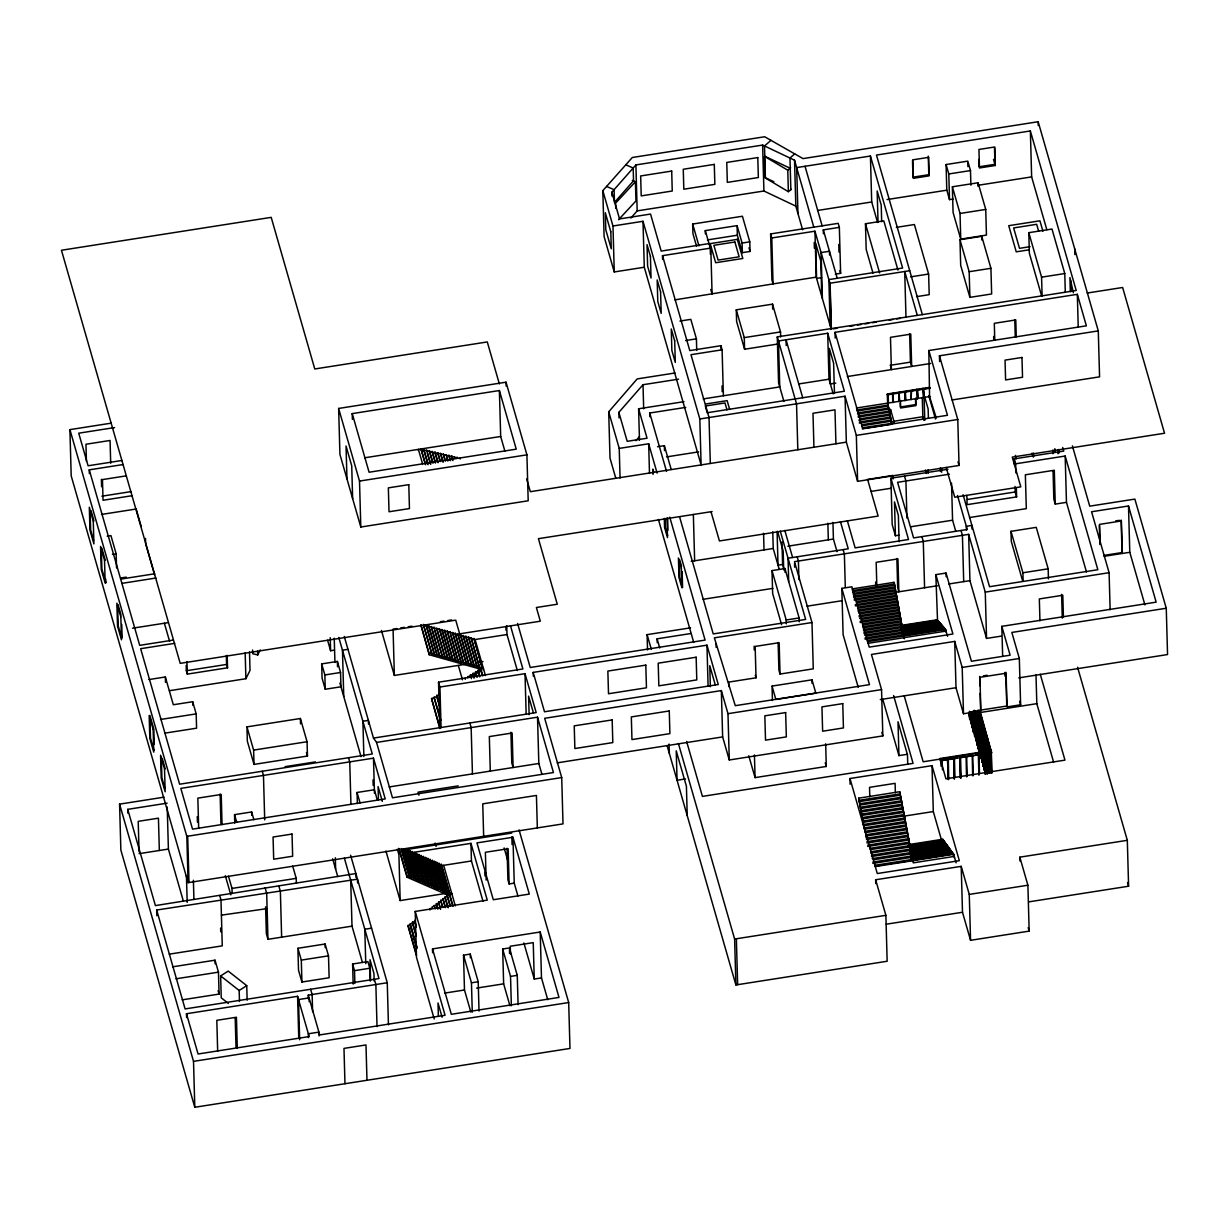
<?xml version="1.0" encoding="UTF-8"?>
<svg xmlns="http://www.w3.org/2000/svg" width="1229" height="1229" viewBox="0 0 1229 1229"><rect width="100%" height="100%" fill="white"/><g stroke="black" fill="none" stroke-linecap="round" stroke-linejoin="round"><path stroke-width="1.5" d="M169.479 690.698L245.892 678.715L250.025 670.404L249.502 651.938M252.59 650.033L252.698 653.72L257.737 654.919L260.21 649.926M615.79 478.235L610.014 458.125L608.708 411.823L637.175 378.916L674.951 373.001M619.032 417.921L618.863 412.36L643.013 384.723L678.546 379.162M635.854 440.704L639.479 436.556M611.965 196.041L611.858 192.216L635.9 164.932L762.625 145.068L794.533 160.185L813.798 227.165M630.846 218.055L637.175 210.881L763.916 191.002L795.824 206.119L802.614 229.777M614.254 271.947L612.979 225.998L642.997 221.297L644.288 267.246L614.254 271.947L604.1 236.613L602.809 190.664L632.305 157.496L764.684 136.757L803.013 158.602L1038.167 121.732L1098.28 330.893L1099.571 376.842L952.091 399.963M632.321 180.371L635.408 181.784L615.591 203.138L615.729 208.377M618.602 219.668L635.946 200.972L635.408 181.784M770.982 140.336L764.515 145.959L765.39 177.744L773.886 181.754M794.733 153.871L789.97 158.019L790.846 189.804M787.774 170.201L764.438 156.313L765.052 177.806L788.373 191.693L787.774 170.201L790.662 167.789M788.373 191.693L791.261 189.281M228.379 1003.448L221.251 997.84L220.636 975.918L228.21 971.094L246.737 985.658L247.152 1000.268M239.471 1001.451L239.163 990.482L246.737 985.658M471.921 676.442L481.753 670.481M167.113 803.167L127.739 809.343L155.407 905.604L355.872 873.542L355.98 877.368M830.143 325.547L828.868 279.597L902.624 268.03L870.424 156.022L796.669 167.59L797.944 213.523M1030.363 130.95L876.477 155.069L922.349 314.624L1076.22 290.49L1030.363 130.95L1031.638 176.899L1046.816 229.654M953.12 199.052L949.51 199.62L946.806 190.188L946.084 164.532L967.776 161.137L970.48 170.57L970.895 185.226M995.29 165.485L979.452 167.974L978.945 149.462L994.768 146.988L995.29 165.485L993.524 159.371M949.51 199.62L948.788 173.965L970.48 170.57M696.597 246.384L692.941 233.648L692.664 224.047L742.424 216.243L749.782 241.852L750.043 251.453L742.347 252.652L737.339 235.231L737.077 225.629L705.277 230.606L705.369 233.817M952.367 186.793L978.069 182.768L985.735 209.437L986.441 235.092L960.74 239.117L953.074 212.448L952.367 186.793L960.033 213.462L960.74 239.117M817.531 210.466L871.699 201.971L870.424 156.022M887.092 199.559L946.806 190.188M977.777 185.333L1031.638 176.899M707.412 239.916L737.339 235.231M674.936 299.861L773.056 283.899L771.781 237.965L814.95 231.19L816.225 277.139L773.056 283.899L771.904 279.874L770.614 233.925L838.193 223.34L839.346 227.365L840.636 273.314L835.29 274.144M823.415 233.71L823.307 229.884L839.346 227.365M742.347 252.652L742.086 243.05L749.782 241.852M872.989 273.13L866.184 249.441L865.462 223.755L883.805 220.867L897.953 270.073M662.615 259.488L662.508 255.663L710.792 248.089L709.486 243.511L661.187 251.085L650.54 214.061L619.539 218.931L611.858 192.216M960.033 213.462L985.735 209.437M896.356 227.365L914.391 224.538L928.617 274.036L929.201 294.668L916.573 296.65M959.972 239.716L981.741 236.306L990.927 268.306L991.649 293.961L969.896 297.372L960.694 265.372L959.972 239.716L969.174 271.717L969.896 297.372M1041.654 296.035L1029.364 253.312L1028.796 232.68L1051.993 229.04L1064.775 273.545L1065.297 292.302M821.617 277.616L816.594 278.399L815.61 243.081L820.788 261.086L821.771 296.404M1030.132 246.66L1019.502 248.335L1013.633 227.933L1036.677 224.308L1038.628 231.113M1029.088 249.825L1016.245 251.837L1008.732 225.69L1039.934 220.805L1042.929 231.267M816.225 277.139L831.188 329.188L829.913 283.238L909.721 270.718M910.581 276.863L928.617 274.036M969.174 271.717L990.927 268.306M779.032 343.828L744.59 349.236L736.601 321.445L736.279 309.831L772.534 304.147L780.523 331.938L780.661 336.915M679.96 321.061L690.821 319.356L696.413 338.835L696.735 350.465M1072.379 445.85L1089.724 506.164L1134.874 499.097L1166.26 608.247L1011.836 632.443L1019.333 658.483L1020.623 704.785L1007.027 706.921L1006.075 673.231L979.928 677.333L980.865 711.023L963.49 713.742L962.199 667.439L954.718 641.4L871.438 654.458L881.546 689.607L882.837 735.91L729.273 759.983L727.983 713.68L721.346 690.59L544.677 718.289L561.714 777.573L563.005 823.891L188.114 882.652L71.205 475.93L69.915 429.628L111.378 423.129M1042.115 295.943L1041.577 277.17L1064.775 273.545M114.558 427.584L78.717 433.192L88.089 465.776L122.024 460.46M685.552 340.541L696.413 338.835M744.59 349.236L744.267 337.622L780.523 331.938M723.389 395.753L722.099 349.804L720.916 345.702L689.792 350.588L662.508 255.663M783.918 401.407L778.572 382.803L777.281 336.869L922.349 314.624M833.231 328.865L836.949 328.281M850.022 326.223L853.756 325.639M857.489 325.055L861.206 324.471M864.939 323.888L868.673 323.304M872.406 322.72L876.139 322.136M889.197 320.093L892.93 319.494M896.663 318.91L900.396 318.326M338.636 408.443L506.025 382.188L526.918 454.838L528.193 500.787L360.804 527.026L339.926 454.377L338.636 408.443L359.513 481.077L360.804 527.026M722.099 349.804L690.975 354.689L709.025 417.537L710.316 463.471M707.627 412.667L844.369 391.221L827.701 333.259L778.464 340.971L779.754 386.92L703.234 398.918M835.198 338.067L835.044 332.322L1077.326 294.33L1086.375 325.823L928.832 350.526L929.57 396.767M1087.189 293.04L1122.63 287.494L1164.539 433.238L1012.266 457.111L1020.807 486.853L954.733 497.207L946.192 467.466M352.231 413.605L499.389 390.53L516.241 449.153L369.084 472.228L352.231 413.605L352.385 419.35M89.364 473.549L89.256 469.847L123.207 464.531M126.31 475.853L102.468 479.587L103.036 500.264L132.394 495.656M939.617 361.541L939.448 355.795L1098.28 330.893M890.149 365.32L910.428 362.14L909.629 333.627M639.479 440.274L638.604 408.781L683.954 401.668M798.696 383.955L828.991 379.193L827.701 333.259M847.334 376.535L930.645 363.477M101.869 496.193L131.226 491.585M835.812 383.095L830.343 383.955L829.36 348.437L833.615 363.262L834.46 393.172M705.676 404.003L727.153 400.639L729.673 409.441M364.629 457.802L500.679 436.479L499.389 390.53M649.849 416.692L649.742 413.021L685.721 407.383M425.219 464.04L421.194 450.014L423.944 449.584L427.984 463.61M428.015 464.685L423.974 450.659L426.74 450.229L430.764 464.255M433.054 463.149L429.52 450.874L426.77 451.304L426.74 450.229M432.577 462.473L429.551 451.949L432.316 451.519L435.343 462.027M435.373 463.103L432.347 452.595L435.097 452.164L438.123 462.672M437.647 461.996L435.127 453.24L437.893 452.81L440.412 461.566M439.936 460.89L437.923 453.885L440.689 453.44L443.208 462.212M442.732 461.536L440.704 454.53L443.469 454.085L445.482 461.105M445.006 460.429L443.5 455.16L446.265 454.73L447.771 459.999M450.567 460.645L449.046 455.375L446.296 455.805L446.265 454.73M450.091 459.969L449.077 456.451L451.842 456.02L452.84 459.523M452.871 460.598L451.873 457.096L454.622 456.666L454.653 457.741L457.418 457.311L457.449 458.386M644.288 267.246L701.114 464.915L699.823 418.981L845.06 396.214L856.336 435.404L857.612 481.353L959.05 465.453L957.775 419.504L939.448 355.795M101.5 514.444L136.173 509.006L141.227 526.596M887.415 393.987L929.785 387.35L929.954 388.21L887.568 394.816L887.415 393.987L887.676 402.897L891.855 424.22L862.389 428.844M887.43 394.34L929.938 387.857M359.513 481.077L526.918 454.838M893.268 402.006L893.037 393.51L893.391 402.451M899.398 401.053L899.167 392.543L899.52 401.484M905.527 400.086L905.297 391.59L905.65 400.516M911.042 399.225L911.426 390.622L911.165 399.655M917.172 398.273C918.908 402.067 915.405 375.675 917.295 398.703M923.302 397.305C925.038 401.1 921.535 374.722 923.425 397.735M929.431 396.337L936.314 418.06M856.429 408.013L930.107 396.46M856.982 409.948L888.306 405.048M620.061 478.035L619.232 448.401L648.666 443.777L657.1 473.134M857.012 411.039L888.337 406.123M857.565 412.975L888.89 408.059M857.596 414.05L888.92 409.134M657.53 446.726L664.351 445.651L671.203 469.463M858.165 415.986L889.473 411.085M858.195 417.061L889.504 412.161M107.2 536.182L110.933 535.598L116.156 553.818L116.555 567.982M860.592 418.72L890.057 414.096M858.779 420.088L890.088 415.172M859.332 422.023L890.656 417.107M859.363 423.099L890.687 418.183M861.759 424.742L891.24 420.134M861.79 425.833L891.271 421.209M666.564 456.896L698.594 451.873M892.7 421.439L922.825 416.723L922.303 398.196M862.359 427.769L894.42 422.976L890.472 409.257L890.579 412.821M856.336 435.404L957.775 419.504M112.438 554.402L116.156 553.818M845.06 396.214L846.351 442.148L530.344 491.692L526.657 478.911M120.688 577.999L126.249 577.138M120.657 579.12L154.716 573.774M121.886 583.376L155.929 578.029M867.136 479.479L892.899 475.439L893.007 479.003M898.952 535.183L895.419 535.736L892.193 524.506L890.902 478.204L947.958 469.263M1014.417 464.378L1014.263 458.863L1063.746 451.104L1062.701 447.464M949.387 474.194L897.6 482.306L913.593 537.918L967.254 529.499L957.499 495.564M1015.937 472.996L1015.676 463.794L1065.174 456.036L1097.85 569.718L989.545 586.694L963.09 494.688M712.098 511.556L538.425 538.671L557.275 604.238L536.382 607.51L540.314 621.198L459.661 633.841L455.729 620.153L180.202 663.353L61.45 250.255L271.194 217.364L314.778 368.977L487.283 341.939L499.358 383.94M871.161 491.385L891.409 488.205M132.548 628.203L168.096 622.642M967.53 499.435L1015.185 491.969L1015.031 486.454M1016.337 487.698L1016.598 496.9L967.1 504.658L966.854 495.456M173.243 640.094L139.707 645.348L89.256 469.847M691.19 561.33L773.225 548.472L772.749 531.804M787.881 546.183L833.416 539.039L832.955 522.371M910.981 526.719L952.567 520.205L951.538 483.151M969.512 517.547L1026.307 508.637L1025.355 474.793L1054.298 470.261L1055.25 504.105L1066.465 502.338L1065.174 456.036M174.672 643.366L140.659 648.697L179.618 784.21L372.295 753.991L338.82 637.528M1002.649 655.979L1001.819 626.344L1156.151 602.149L1128.499 505.979L1091.582 511.756L1109.096 572.699L1110.14 609.753M1001.358 636.1L986.549 638.419L985.259 592.117L968.652 534.354L794.487 561.653L811.985 622.535L813.275 668.837L780.031 674.045L778.909 670.128L778.126 642.444M781.967 542.004L782.596 564.48L778.034 565.186L777.081 531.481M1022.666 581.04L1011.283 541.39L1010.991 531.327L1036.247 527.364L1048.168 568.812L1048.445 578.874M396.844 628.541L393.065 629.125L394.355 675.443L465.914 664.228M400.623 627.942L404.387 627.358M408.166 626.759L411.945 626.175M440.259 621.736L444.038 621.137M447.817 620.553L451.596 619.954M781.583 624.624L772.657 593.53L772.012 570.594L784.947 568.566L799.142 617.957L799.249 621.766M426.156 625.115L423.529 625.515L431.809 654.32L434.436 653.905L426.156 625.115L434.467 655.072L437.094 654.658L428.813 625.853L426.186 626.268M436.602 654.012L428.844 627.02L431.456 626.606L439.767 656.563L442.394 656.148L434.114 627.343L431.502 627.758L431.456 626.606M1115.686 520.912L1119.327 520.343M439.429 628.849L436.802 629.248L445.082 658.053L447.709 657.638L439.429 628.849L447.74 658.805L450.367 658.391L442.087 629.586L439.46 630.001M227.181 655.334L227.534 667.808L187.315 674.106L186.347 670.742L226.566 664.443L226.32 655.533M453.009 659.143L450.398 659.543L442.117 630.738L444.744 630.339L453.055 660.296L455.667 659.881L447.387 631.076L444.775 631.491L452.533 658.498M327.59 640.263L330.601 650.74L334.273 650.172M458.325 660.634L455.698 661.048L447.417 632.244L450.044 631.829L458.356 661.786L460.983 661.371L452.702 632.566L450.075 632.981L450.044 631.829M148.878 679.56L165.347 676.979L173.32 704.739L192.692 701.713L196.179 713.88L196.579 728.183L164.701 733.175M347.961 649.327L342.461 650.187L343.751 696.49M463.64 662.124L461.013 662.539L452.733 633.734L455.36 633.319L463.671 663.276L466.298 662.877L458.018 634.072L455.391 634.471L463.671 663.276M468.94 663.614L466.329 664.029L458.048 635.224L460.675 634.809L468.986 664.781L471.598 664.367L463.318 635.562L460.706 635.977L468.986 664.781M474.256 665.104L471.629 665.519L463.348 636.714L465.975 636.299L474.286 666.272L476.913 665.857L468.633 637.052L466.006 637.467L474.286 666.272M703.096 599.306L772.872 588.368M479.571 666.61L476.944 667.009L468.664 638.204L471.291 637.805L479.602 667.762L482.229 667.347L473.948 638.542L471.321 638.957L479.602 667.762M506.732 625.622L506.993 634.533L475.085 639.526L485.44 675.535M321.675 663.89L337.391 661.432L340.556 672.478L340.955 686.781L325.255 689.254L322.075 678.193L321.675 663.89L324.855 674.951L325.255 689.254M858.241 687.349L843.109 634.671L841.819 588.368L851.897 586.786L869.241 647.13L952.905 634.01L935.837 574.634L946.053 573.037L971.417 661.263L1010.115 655.195L1001.819 626.344M483.396 669.498L483.366 668.33L479.633 668.914L429.182 654.734L429.151 653.582L431.778 653.167L423.498 624.363M894.036 582.346L852.204 588.906L853.203 593.392L895.035 586.847L894.036 582.346L903.453 635.301M439.736 655.41L437.125 655.81L437.094 654.658M852.696 590.581L894.512 584.021M852.726 591.733L894.543 585.173M324.855 674.951L340.556 672.478M434.667 630.308L442.425 657.315L445.052 656.9L436.771 628.096L434.144 628.511L434.114 627.343M853.233 594.559L895.065 588L895.035 586.847M1103.842 555.416L1122.046 552.558L1121.14 520.051M1104.103 556.307L1129.789 552.282L1128.499 505.979M895.542 589.659L853.709 596.219L853.74 597.386L895.572 590.826L895.065 588M807.054 606.189L841.988 600.72M895.219 592.363L937.619 585.726M948.803 583.975L969.942 580.656L968.652 534.354M854.216 599.045L896.049 592.486L895.572 590.826M1023.142 581.163L1022.912 572.775L1048.168 568.812M854.247 600.198L896.079 593.638L896.049 592.486M856.552 601.58L896.555 595.312L896.079 593.638M647.529 649.941L647.115 634.64L690.529 627.835M856.582 602.748L896.602 596.464L896.555 595.312M479.187 662.139L482.982 661.54M855.246 604.699L897.078 598.139L896.602 596.464M855.276 605.851L897.109 599.291L897.078 598.139M857.581 607.234L897.585 600.95L897.109 599.291M657.223 642.644L657.116 638.819L690.975 633.503M857.612 608.386L897.616 602.118L897.585 600.95M786.314 623.81L786.207 619.984L799.142 617.957M858.088 610.045L898.092 603.777L897.616 602.118M160.538 719.472L196.179 713.88M479.74 676.872L478.158 670.312L480.769 669.897L480.739 668.745L482.813 675.95M858.119 611.212L898.122 604.945L898.092 603.777M476.637 676.641L475.562 671.879L478.189 671.464M985.259 592.117L1109.096 572.699M474.041 678.208L472.965 673.446L475.592 673.046M858.595 612.872L898.614 606.604L898.122 604.945M467.819 677.747L467.788 676.595L470.415 676.18L470.384 675.013L473.011 674.613M860.454 613.747L898.645 607.756L898.614 606.604M811.985 622.535L714.372 637.836L735.28 705.676L869.487 684.63L841.819 588.368M859.102 615.698L899.121 609.43L898.645 607.756M439.291 693.847L439.321 694.999L436.71 695.414L436.741 696.566L431.533 698.548L439.844 728.52L438.538 682.203L522.893 668.975L510.481 625.776M859.132 616.85L899.152 610.583L899.121 609.43M859.624 618.525L899.628 612.242L899.152 610.583M861.468 619.401L899.659 613.409L899.628 612.242M441.073 727.768L439.936 687.026L525.013 673.676L536.197 712.59L373.478 738.091L344.258 636.422M533.186 672.401L706.952 645.164L718.274 684.538L544.508 711.775L533.186 672.401L533.294 676.104M860.131 621.336L900.135 615.068L899.659 613.409M860.162 622.504L900.166 616.236L900.135 615.068M862.466 623.886L900.657 617.895L900.166 616.236M862.497 625.039L900.688 619.047L900.657 617.895M862.973 626.698L901.164 620.722L900.688 619.047M863.004 627.865L901.195 621.874L901.164 620.722M863.48 629.525L901.671 623.533L901.195 621.874M246.937 726.877L300.383 718.504L307.066 741.732L307.465 756.035L254.019 764.407L247.336 741.179L246.937 726.877L253.62 750.105L254.019 764.407M863.511 630.692L901.702 624.701L901.671 623.533M900.719 625.484L937.097 619.785L937.573 621.459L937.543 620.292L901.164 625.991M863.987 632.351L937.988 620.799L938.464 622.473L938.434 621.306L902.071 627.005M864.018 633.503L902.209 627.527L901.702 624.701M900.688 627.804L938.879 621.813L939.355 623.487L939.325 622.32L901.134 628.311M901.579 628.818L939.77 622.826L940.262 624.501L940.216 623.333L864.509 635.178M902.47 629.832L940.661 623.856L941.153 625.515L941.122 624.363L866.353 636.038M903.376 630.846L941.568 624.87L942.044 626.529L942.013 625.377L901.994 631.645M865.016 637.989L942.459 625.884L942.935 627.543L942.904 626.391L902.885 632.658M865.047 639.157L943.35 626.898L943.826 628.557L943.795 627.404L901.963 633.964M902.409 634.471L944.241 627.911L944.717 629.571L944.686 628.418L867.336 640.539M903.3 635.485L945.132 628.925L945.608 630.585L941.967 631.153M867.382 641.692L945.577 629.432L947.559 636.315M867.858 643.351L946.053 631.091L946.084 632.259M253.62 750.105L307.066 741.732M728.505 682.126L756.035 677.809L755.159 646.439L779.155 642.675L780.031 674.045M376.566 742.424L537.519 717.183L553.449 772.549L392.481 797.79L376.566 742.424L373.478 738.091M772.042 686.089L812 679.821L815.841 693.187L775.868 699.455L772.042 686.089L772.442 700.469M285.051 766.666L315.423 761.903M373.493 758.155L180.817 788.373L192.538 829.145L385.215 798.927L373.493 758.155L374.476 793.427M962.199 667.439L1019.333 658.483M519.037 829.836L568.689 1002.541L569.979 1048.445L194.796 1107.268L120.857 850.038L119.582 804.135L164.025 797.175M727.983 713.68L881.546 689.607M983.4 675.858L987.148 675.259M880.302 699.578L956.008 687.718L954.718 641.4M1018.78 677.87L1167.55 654.55L1166.26 608.247M389.209 786.944L538.824 763.486L537.519 717.183M357.378 803.505L357.055 792.475L374.384 789.755L377.38 800.202M557.244 762.84L722.637 736.908L721.346 690.59M234.77 823.046L234.539 814.643L251.638 811.97L253.865 819.697M458.233 785.869L418.044 792.167L418.905 795.163M188.114 882.652L186.823 836.35L561.714 777.573M974.305 713.45L968.928 714.295M979.989 712.559L1036.815 703.649L1036.001 674.967M979.605 713.542L980.834 757.94L980.711 735.219M970.019 713.066L969.681 719.134L970.096 711.637M981.449 717.767L982.079 762.257L981.94 739.535M971.11 711.821L970.925 723.451L971.233 712.252M139.123 853.663L168.388 849.07L167.221 806.992M982.079 722.176L983.2 740.565M972.031 727.322L972.769 727.66L971.632 712.528M983.937 726.385L984.552 770.875L984.429 748.154M973.368 713.05L973.399 732.069L973.445 711.622M985.166 730.702L985.75 773.333M685.475 778.94L677.056 780.261L676.227 750.827L686.412 786.237L687.226 815.672M974.52 735.956L975.258 736.279L973.844 711.898M985.796 735.111L986.872 751.656M976.487 740.595L975.795 719.825M987.655 739.32L987.962 772.718M748.768 755.743L755.067 777.619L826.287 766.466L825.658 743.775M882.699 699.086L898.952 755.605L907.34 754.299M977.04 724.127L977.116 745.004L977.163 724.557M978.238 748.891L978.975 749.214L977.209 711.898M989.514 748.046L990.589 764.592M979.897 710.439L991.603 752.839L940.354 760.828L940.17 758.493L990.666 750.581L991.419 773.026M991.542 750.98L923.163 761.78L904.206 695.814M957.053 757.709L940.369 760.874M960.786 757.125L964.535 756.542M968.268 755.958L972.83 755.727M975.749 754.775L988.838 752.732M849.976 778.525L932.012 765.652L959.342 860.684L877.291 873.542L849.976 778.525L850.13 784.256M404.31 849.9L511.756 833.062M415.94 878.474L413.727 878.827L405.432 849.976L407.644 849.623L415.986 879.81L418.198 879.457L409.902 850.606L407.69 850.96L415.986 879.81M420.441 880.44L418.229 880.794L409.933 851.943L412.145 851.589L420.487 881.777L422.699 881.423L414.403 852.573L412.191 852.926L420.487 881.777M412.176 852.588L470.953 843.371L487.268 900.135L415.218 911.442L416.493 957.345L434.206 1018.964M512.954 837.256L476.96 842.894L493.305 899.736L529.3 894.082L512.954 837.256L514.244 883.159L517.931 895.987M424.988 883.743L416.692 854.877L418.905 854.539L427.2 883.39L424.988 883.743L416.646 853.556L414.434 853.909L414.403 852.573M983.185 743.837L983.323 766.558L983.308 744.267M426.709 882.914L418.935 855.86L421.148 855.522L429.489 885.694L431.702 885.356L423.406 856.505L421.194 856.843L429.489 885.694M433.945 886.339L431.732 886.677L423.437 857.827L425.649 857.489L433.991 887.661L436.203 887.323L427.907 858.472L425.695 858.81L433.991 887.661M232.143 893.437L232.004 888.429L296.235 878.351L292.717 866.138M438.446 888.306L436.234 888.644L427.938 859.793L430.15 859.44L438.492 889.627L440.704 889.274L432.408 860.423L430.196 860.776L438.492 889.627M440.212 888.813L432.439 861.759L434.651 861.406L442.993 891.593L445.205 891.24L436.909 862.389L434.697 862.743L442.993 891.593M447.448 892.223L445.236 892.577L436.94 863.726L439.152 863.372L447.494 893.56L449.706 893.206L441.411 864.356L439.199 864.709L447.494 893.56M863.987 827.578L858.687 798.159L899.72 791.722L912.655 860.73M156.836 915.759L156.682 910.028L357.485 879.165L357.593 883.006M470.953 843.371L471.444 860.976L441.441 865.677L441.411 864.356M905.543 822.785L864.509 829.206L859.332 801.615L859.301 800.279L900.319 793.842M859.332 801.615L900.365 795.178M859.947 803.735L900.965 797.298M449.768 895.864L407.014 877.214L406.983 875.878L409.196 875.54L401.407 848.486M859.977 805.056L901.011 798.635M401.453 849.807L409.226 876.861L411.438 876.523L403.665 849.469M860.592 807.176L901.61 800.755M403.696 850.791L411.485 877.844L413.697 877.506L405.401 848.64L405.432 849.976M860.623 808.513L901.656 802.076M861.237 810.633L902.27 804.196M861.283 811.954L902.301 805.533M414.956 855.707L422.73 882.76L424.942 882.407M861.882 814.074L902.916 807.653M861.928 815.411L902.946 808.974M429.443 884.373L427.231 884.726L427.2 883.39M862.528 817.531L903.561 811.094M862.574 818.852L903.592 812.43M863.173 820.987L904.206 814.55M863.219 822.309L904.237 815.872M903.499 816.225L933.303 811.555L932.012 765.652M442.947 890.257L440.735 890.61L440.704 889.274M863.833 824.429L904.851 818.007M863.864 825.765L904.882 819.328M385.937 851.052L400.178 900.58L447.586 893.145M864.479 827.885L905.496 821.448M507.039 848.256L507.915 879.764L509.129 883.958L514.244 883.159M449.461 893.591L451.688 893.253M451.949 894.19L449.737 894.543L449.706 893.206M449.922 905.619L447.325 896.602L447.295 895.265L449.507 894.927L452.61 905.742M447.74 907.294L445.159 898.276L445.113 896.955L447.325 896.602M906.142 824.905L865.124 831.326L865.155 832.663L906.188 826.226M445.052 907.171L442.932 898.629L445.159 898.276M442.348 907.033L440.765 900.304L442.978 899.951M865.769 834.783L906.787 828.346M440.182 908.707L438.584 901.978L440.796 901.625M906.833 829.683L865.8 836.104L866.414 838.224L907.432 831.803M437.478 908.584L436.403 903.653L438.63 903.3M429.92 910.013L429.873 908.677L432.101 908.339L432.055 907.002L436.449 904.974M866.445 839.561L907.478 833.124M908.093 835.244L867.059 841.681L867.106 843.017M868.964 842.725L908.123 836.58M169.31 954.15L222.265 945.854L220.99 899.935L219.714 895.511M867.705 845.137L908.738 838.7M265.602 906.818L266.355 933.687L267.968 939.309L352.001 926.144L350.711 880.241M867.751 846.458L908.769 840.021M870.224 848.287L909.383 842.157M870.255 849.623L909.414 843.478M371.573 928.187L364.798 929.247L365.766 963.674M416.139 936.037L412.514 923.409L412.468 922.088L414.68 921.735L414.649 920.413L416.201 925.821M909.23 844.507L942.797 839.238L943.411 841.358L943.365 840.037L907.939 845.583M417.077 948.527L410.332 925.084L410.286 923.762L412.514 923.409M870.869 851.743L910.028 845.598M908.508 846.382L943.933 840.82L944.548 842.94L944.517 841.619L870.9 853.064M416.447 955.624L408.151 926.774L408.12 925.437L410.332 925.084M909.66 847.964L945.086 842.418L945.116 843.739L944.517 841.619M910.228 848.763L945.654 843.202L946.269 845.322L946.238 844L910.797 849.546M871.515 855.184L910.674 849.055M871.545 856.521L910.704 850.376M909.506 850.637L946.806 844.784L947.421 846.904L947.375 845.583L910.074 851.42M172.567 966.839L215.029 960.187L218.47 972.154L219.085 994.077L182.169 999.853M297.894 948.281L325.101 944.01L328.512 955.839L329.126 977.762L301.919 982.032L298.509 970.203L297.894 948.281L301.305 960.11L301.919 982.032M910.658 852.219L947.943 846.366L948.558 848.502L948.527 847.165L909.368 853.31M872.16 858.641L911.319 852.496M874.065 859.67L911.365 853.832M911.795 853.802L949.095 847.964L949.71 850.084L949.664 848.747L910.505 854.892M911.073 855.676L950.232 849.546L950.847 851.666L950.816 850.33L911.657 856.475M872.805 862.097L911.964 855.952M872.851 863.419L951.384 851.129L951.415 852.45L950.816 850.33M910.935 858.349L951.953 851.927L952.567 854.047L952.536 852.711L911.503 859.148M875.325 865.247L912.609 859.394M912.072 859.931L953.105 853.51L953.719 855.63L953.673 854.293L875.355 866.583M875.217 866.107L884.542 864.648M888.275 864.064L892.008 863.48M895.741 862.896L953.535 853.832L956.131 862.835M176.008 978.806L218.47 972.154M301.305 960.11L328.512 955.839M432.516 948.896L540.207 932.012L558.995 997.426L451.32 1014.294L432.516 948.896L432.623 952.721M875.755 883.59L875.647 879.764L961.216 866.353L969.266 894.405L970.557 940.308L1029.165 931.121L1027.89 885.218L1019.824 857.166L1127.316 840.313L1077.556 667.224M353.169 984.091L352.6 963.997L367.886 961.6L369.791 968.252L370.144 981.034M354.874 983.43L354.52 970.649L369.791 968.252M470.845 1012.097L464.485 989.99L463.517 955.163L470.261 954.103L478.204 981.741L479.018 1011.068M509.927 1005.752L503.644 983.845L502.661 949.018L509.39 947.958L517.255 975.35L518.085 1004.677M186.485 1013.741L297.587 996.32L309.17 1036.585L198.069 1054.006L186.485 1013.741L186.593 1017.566M308.387 998.947L308.279 995.121L387.258 982.739L350.603 855.246M969.266 894.405L1027.89 885.218M885.879 915.328L887.154 961.247L735.894 984.951L734.619 939.048L885.879 915.328L875.647 879.764M511.356 1005.737L510.542 976.394L517.255 975.35M472.274 1012.128L471.46 982.801L478.204 981.741M444.637 993.109L464.485 989.99M476.637 988.085L503.644 983.845M523.877 942.935L534.262 979.052L541.482 977.915L540.207 932.012M886.232 924.208L962.491 912.256L961.216 866.353M1028.642 901.886L1128.591 886.217L1127.316 840.313M194.796 1107.268L193.521 1061.364L568.689 1002.541M221.42 915.144L267.123 908.615M606.573 186.439L614.101 189.681L614.454 202.447L633.534 180.786L633.181 168.02L625.807 164.809M764.791 156.252L790.247 168.312M220.636 975.918L239.163 990.482M947.789 848.717L949.971 851.728M1129.789 552.282L1144.921 604.898M1028.796 232.68L1041.577 277.17M1066.465 502.338L1086.497 572.023M1055.25 504.105L1053.837 499.174L1053.053 470.968M1032.037 453.163L1033.097 456.835M946.084 164.532L948.788 173.965M1015.369 455.391L1016.337 458.77M1014.263 458.863L1015.676 463.794M1015.185 491.969L1016.598 496.9M1127.531 882.53L1128.591 886.217M1010.991 531.327L1022.912 572.775M1040.256 674.199L1064.959 760.136L945.915 778.802L940.17 758.493M1036.815 703.649L1053.622 762.164M928.832 350.526L947.451 415.294L862.712 428.583L835.044 332.322M917.187 314.931L904.713 271.517L905.988 317.451M958.005 461.812L959.05 465.453M1019.624 701.313L1020.623 704.785M928.771 395.63L935.499 419.028M871.699 201.971L877.598 222.495M923.809 389.132L924.807 420.318M924.592 396.629L928.141 408.965L928.402 418.06M961.032 530.482L962.415 535.322L963.705 581.624M910.428 362.14L911.672 366.457L910.766 334.15L890.487 337.33L891.378 369.637L890.549 366.749M917.679 390.1L917.909 398.595M922.825 416.723L923.855 420.349M952.567 520.205L955.686 531.036M969.942 580.656L986.549 638.419M865.462 223.755L879.611 272.946M904.805 392.112L905.036 400.623M925.391 470L926.405 473.503M898.676 393.08L898.906 401.576M892.546 394.033L892.776 402.544M979.405 710.439L991.603 752.839M979.083 710.285L990.666 750.581M991.219 752.855L991.665 772.764M888.183 394.724L888.413 403.22M978.607 710.301L990.712 752.44M990.605 752.947L991.173 773.287M904.483 476.084L905.911 481L906.941 518.054M921.888 536.612L923.286 541.467L924.577 587.769M984.475 753.915L985.043 774.255M944.686 628.418L945.162 630.078L945.132 628.925M943.795 627.404L944.271 629.064L944.241 627.911M968.621 714.341L984.997 771.305M942.904 626.391L943.38 628.05L943.35 626.898M839.868 270.626L840.636 273.314M942.013 625.377L942.489 627.036L942.459 625.884M978.96 754.775L979.467 773.271M941.122 624.363L941.598 626.022L941.568 624.87M1028.166 927.603L1029.165 931.121M978.345 754.867L978.914 775.222M940.216 623.333L940.707 625.008L940.661 623.856M939.325 622.32L939.801 623.994L939.77 622.826M938.434 621.306L938.91 622.98L938.879 621.813M937.543 620.292L938.019 621.966L937.988 620.799M937.604 622.611L935.837 574.634M956.008 687.718L963.49 713.742M805.026 166.268L822.155 225.859M823.307 229.884L837.226 278.292M972.216 755.835L972.661 775.745M890.902 478.204L908.523 539.516L855.138 547.873L847.365 520.835M966.701 756.695L967.146 776.605M814.95 231.19L829.913 283.238M966.086 756.787L966.532 776.713M960.571 757.663L961.139 778.003M954.441 758.616L954.948 777.112M867.689 479.771L878.136 516.072L719.426 540.96L710.976 511.617M948.312 759.583L948.742 779.493M942.167 760.536L942.428 769.784M941.429 760.198L941.721 766.189M940.846 760.29L941.122 766.281M902.209 627.527L903.776 637.144M903.745 635.992L904.267 638.819M903.33 636.637L902.854 634.978L902.885 636.13M828.991 379.193L833.185 393.833M846.351 442.148L857.612 481.353M952.536 852.711L953.136 854.831L953.105 853.51M949.664 848.747L950.278 850.867L950.232 849.546M948.527 847.165L949.126 849.285L949.095 847.964M947.375 845.583L947.989 847.703L947.943 846.366M770.614 233.925L771.781 237.965M946.238 844L946.837 846.12L946.806 844.784M943.365 840.037L943.98 842.157L943.933 840.82M943.442 842.695L942.797 839.238M962.491 912.256L970.557 940.308M933.303 811.555L941.706 840.805M893.606 695.568L913.086 763.363L702.404 796.392L686.612 741.425M840.436 521.664L848.24 548.795L788.05 558.227L788.695 581.594M802.721 397.75L786.053 339.788L786.222 345.533M843.14 549.593L844.369 553.833L845.291 587.17M777.281 336.869L796.53 403.819L797.821 449.753M833.416 539.039L837.057 551.698M748.999 247.797L750.043 251.453M737.077 225.629L742.086 243.05M881.823 732.392L882.837 735.91M736.279 309.831L744.267 337.622M705.277 230.606L710.254 247.905L710.423 254.311M797.191 556.798L798.404 561.038L798.927 579.566M784.809 530.39L792.613 557.505M858.687 798.159L859.301 800.279M692.664 224.047L698.948 245.877M710.761 289.46L712.083 294.038L710.792 248.089M780.246 531.097L805.64 619.431L713.235 633.918L679.529 516.656M777.542 531.389L783.18 551.022L783.703 569.749M782.596 564.48L784.133 569.826M773.225 548.472L779.048 568.766M727 409.871L725.002 402.943L705.308 406.031L707.305 412.959M772.012 570.594L786.207 619.984M825.243 762.81L826.287 766.466M642.997 221.297L699.823 418.981M755.282 675.197L756.035 677.809M602.809 190.664L612.979 225.998M649.742 413.021L666.533 471.429M638.604 408.781L647.053 438.215L627.189 441.334L618.863 412.36M669.759 517.163L705.093 640.094L530.237 667.501L517.593 623.502M679.606 559.548L681.557 566.323M715.232 684.722L709.763 665.672L710.347 686.688M653.843 472.458L652.876 469.063L653.014 474.409M667.7 535.783L665.258 527.318L665.012 518.408M722.637 736.908L729.273 759.983M658.391 519.437L693.724 642.368M608.708 411.823L619.232 448.401M657.116 638.819L659.743 647.975M647.115 634.64L651.355 649.404M678.393 743.484L734.619 939.048M667.193 745.942L735.894 984.951M500.679 436.479L504.889 451.135M533.325 712.559L528.593 696.136L529.115 714.679M506.993 634.533L517.332 670.527M538.824 763.486L541.897 774.209M446.788 457.557L447.802 461.075M427.277 453.055L430.288 463.579M425.695 464.716L421.163 448.938L421.194 450.014M422.622 464.024L418.398 449.368L418.428 450.444M480.769 669.897L482.321 675.305M478.158 670.312L479.709 675.72M475.562 671.879L477.113 677.287M472.965 673.446L474.01 677.056M470.384 675.013L471.414 678.623M450.597 634.778L458.356 661.786M458.325 665.411L462.473 679.806M469.831 722.99L471.153 727.583L472.443 773.901M504.12 847.933L508.314 862.543M541.482 977.915L547.75 999.715M432.009 629.555L439.767 656.563M438.538 682.203L439.936 687.026M429.151 653.582L420.871 624.778L429.182 654.734M436.71 695.414L439.291 704.417M436.741 696.566L439.321 705.569M434.114 696.981L440.842 720.378M434.144 698.133L440.351 719.748M431.533 698.548L439.798 727.353M502.661 949.018L510.542 976.394M471.444 860.976L483.012 901.272M381.436 630.462L394.355 675.443M443.654 865.339L455.314 905.865M435.097 843.048L436.065 846.428M441.964 867.49L453.102 906.219M447.295 895.265L450.398 906.096M463.517 955.163L471.46 982.801M445.113 896.955L448.232 907.77M442.932 898.629L445.528 907.647M440.765 900.304L442.839 907.509M438.584 901.978L440.658 909.183M436.403 903.653L437.97 909.061M434.236 905.327L435.266 908.938M399.195 848.84L406.983 875.878M398.718 848.363L407.014 877.214M397.32 849.193L398.903 854.677L400.178 900.58M415.218 911.442L445.067 1015.277L319.724 1034.926L308.279 995.121M382.327 801.354L378.086 786.591L378.455 799.987M414.68 921.735L416.232 927.142M442.102 1017.228L438 1002.972L438.369 1016.275M412.468 922.088L416.093 934.716M410.286 923.762L417.03 947.206M410.363 926.42L411.915 931.828M412.959 935.438L416.063 946.253M339.895 683.109L361.034 756.634M408.12 925.437L416.416 954.288M348.544 757.725L349.743 761.888L350.941 804.488M357.055 792.475L360.066 802.906M344.366 858.134L378.978 978.545L185.103 1008.932L156.682 910.028M374.338 979.267L375.859 984.537L377.026 1026.614M306.436 752.455L307.465 756.035M332.644 858.825L337.745 876.569M352.001 926.144L362.432 962.445M352.6 963.997L354.52 970.649M262.269 771.244L263.467 775.407L264.711 819.866M226.566 664.443L227.534 667.808M310.63 989.253L312.135 994.522L312.612 1011.728M278.737 885.648L280.366 891.271L281.641 937.174M265.08 887.784L266.693 893.406L267.968 939.309M234.539 814.643L236.767 822.385M154.531 574.619L145.652 543.74L145.498 538.425M164.379 623.226L169.602 641.354M228.486 876.216L232.004 888.429M225.306 875.693L230.822 894.881M69.915 429.628L186.823 836.35M91.007 510.603L93.972 520.912M101.761 548.026L105.218 560.071M118.076 604.776L121.041 615.099M162.259 758.493L165.224 768.816M93.619 540.345L90.654 530.022L90.116 510.972M121.686 637.974L118.214 625.93L117.631 604.975M153.978 750.304L150.506 738.276L149.877 715.401L153.825 729.166L154.255 744.405M164.886 788.25L161.905 777.926L161.322 756.972M218.101 990.651L219.085 994.077M168.388 849.07L183.428 901.349M119.582 804.135L193.521 1061.364M891.378 422.668L887.768 404.187L887.568 394.509M1122.307 553.449L1121.401 520.958L1099.556 524.384L1100.078 543.495M1099.341 525.397L1099.878 544.508M1077.326 294.33L1078.232 326.883M1074.699 248.857L1074.868 254.603M1073.378 292.748L1069.937 277.6L1070.336 291.657M1070.828 280.995L1071.12 291.534M1058.86 449.445L1058.968 453.117M1063.423 617.188L1062.808 595.251L1039.335 598.938L1039.949 620.875M1057.846 450.044L1057.954 453.716M1061.61 594.375L1062.271 618.141M1054.835 448.677L1054.928 452.349M1052.869 449.952L1052.976 453.731M1038.167 121.732L1038.259 125.558M1033.466 452.994L1033.574 456.773M1016.26 336.854L1015.784 319.939L994.307 323.319L994.768 340.218M1014.785 319.863L1015.262 336.761M1019.824 857.166L1019.932 860.991M994.491 147.664L994.952 164.317L979.114 166.791L978.914 159.386M1005.814 672.34L1006.766 706.03L980.619 710.116L980.143 693.279M1004.876 672.447L1004.984 676.196M993.662 336.377L993.769 340.141M981.741 236.306L981.833 239.978M978.069 182.768L978.161 186.424M991.342 752.163L991.788 773.195M990.697 768.294L990.804 771.996M990.113 751.211L990.006 747.509L990.19 772.089M990.574 767.864L990.682 771.566M989.345 760.275L988.761 743.207L989.099 773.318M989.33 763.547L989.714 773.225M988.116 755.973L987.517 738.89L987.839 772.273M988.085 759.23L988.577 772.611M986.979 755.359L987.486 773.855M986.395 738.276L986.288 734.573L986.887 773.947M986.856 754.929L987.363 773.425M985.689 749.198L985.043 730.272L985.658 774.162M985.719 754.314L986.365 773.241M984.444 744.882L983.799 725.955L984.429 770.445M967.822 162.965L967.93 166.637M982.662 725.34L982.57 721.638L983.323 766.558M981.971 736.263L981.326 717.337L981.956 761.826M979.667 676.442L979.928 685.797M980.189 716.722L980.081 713.02L980.834 757.94M979.021 710.992L980.22 753.531M978.284 710.654L979.605 753.623M977.885 710.377L978.299 725.171M978.284 728.444L978.975 749.214M977.27 710.47L978.361 749.321M972.031 529.115L971.924 525.397L966.332 526.289L966.44 529.991M976.809 711.622L977.055 720.87M976.072 711.284L977.116 745.004M975.672 711.007L975.826 716.553M974.935 710.669L975.887 740.688M974.536 710.393L975.258 736.279M973.921 710.485L974.643 736.386M972.707 711.299L973.399 732.069M972.231 712.436L972.769 727.66M971.755 712.958L972.17 727.752M972.707 755.297L973.276 775.653M970.495 711.914L970.925 723.451M969.358 711.299L969.681 719.134M960.525 778.095L959.834 757.325L960.402 777.665M954.395 779.063L953.704 758.278L954.272 778.633M954.318 857.75L954.288 856.413L913.255 862.85L899.72 791.722M946.053 573.037L946.161 576.739M941.552 468.526L941.66 472.228M945.577 629.432L945.608 630.585M951.953 851.927L951.999 853.249M940.308 467.911L940.415 471.475M948.204 778.172L947.574 759.245L948.143 779.585M928.279 156.175L928.801 174.687L912.978 177.16L912.502 160.507M928.11 469.816L928.218 473.38M915.743 398.135L915.958 405.601L900.642 407.997L900.442 400.531M915.513 399.01L915.666 404.602L900.365 406.999L900.258 403.266M907.739 764.115L907.478 754.714L898 721.761L898.952 755.605M899.09 541.728L898.368 515.381L894.482 501.878L895.419 535.736M896.863 558.488L897.677 587.723L898.845 591.794L897.938 558.903L876.169 562.314L876.83 586.079M881.685 221.712L881.224 205.089L877.168 190.971L878.044 222.357M895.373 792.797L895.096 783.334L869.533 787.343L869.794 796.807M875.662 581.993L875.755 585.649M838.777 244.402L838.992 252.053M835.935 443.777L834.983 409.841L812.984 413.282L813.936 447.233M829.575 255.094L829.467 251.269L821.095 252.575L822.385 298.524M830.082 283.208L831.357 329.157M827.854 523.17L828.331 539.838M814.212 242.482L814.381 248.227M812 679.821L812.108 683.416M794.533 160.185L795.824 206.119M794.533 563.512L794.641 567.214M784.947 568.566L785.054 572.391M772.534 304.147L772.672 309.124M762.625 145.068L763.916 191.002M763.562 533.248L764.023 549.916M754.145 646.208L754.237 649.895M754.422 754.944L755.067 777.619M720.916 345.702L721.024 349.528M722.037 385.906L722.206 391.652M736.371 938.772L737.646 984.675M728.72 682.894L728.828 686.596M716.061 643.735L716.169 647.437M706.952 645.164L708.088 685.905M693.356 514.49L694.646 560.793M682.141 571.577L682.587 587.6L679.668 577.446L679.176 559.641M667.639 517.885L667.992 530.36M666.932 518.008L667.485 537.595L664.566 527.425L664.321 518.515M664.351 445.651L664.49 450.597M669.052 744.067L669.313 753.3M648.666 443.777L649.496 473.411M643.013 384.723L643.689 408.811M635.9 164.932L637.175 210.881M537.334 827.916L536.428 795.44L482.751 803.843L483.658 836.319M534.262 979.052L533.232 942.643L510.25 946.238L510.465 953.904M525.013 673.676L526.166 714.433M506.025 382.188L506.133 386.029M510.926 732.254L511.786 762.932L513.107 767.526L512.14 733.006L489.326 736.586L490.294 771.09M505.887 626.513L505.979 630.216M511.863 836.888L512.078 844.538M509.129 883.958L508.145 848.732L485.378 852.296L486.162 880.102M509.436 949.802L509.543 953.458M482.229 667.347L482.26 668.499L473.948 638.542M484.856 872.206L484.948 875.924M476.913 665.857L476.944 667.009M471.291 637.805L471.321 638.957M471.598 664.367L471.629 665.519M468.633 637.052L468.664 638.204M465.975 636.299L466.006 637.467M466.298 662.877L466.329 664.029M460.199 457.956L460.23 459.031M465.207 678.162L465.238 679.314M463.318 635.562L463.348 636.714M470.261 954.103L470.369 957.76M460.675 634.809L460.706 635.977M460.983 661.371L461.013 662.539M458.018 634.072L458.048 635.224M451.842 456.02L451.873 457.096M455.36 633.319L455.391 634.471M455.667 659.881L455.698 661.048M449.046 455.375L449.077 456.451M452.702 632.566L452.733 633.734M450.367 658.391L450.398 659.543M443.469 454.085L443.5 455.16M447.387 631.076L447.417 632.244M447.709 657.638L447.74 658.805M440.689 453.44L440.704 454.53M444.744 630.339L444.775 631.491M445.052 656.9L445.082 658.053M437.893 452.81L437.923 453.885M442.087 629.586L442.117 630.738M442.394 656.148L442.425 657.315M435.097 452.164L435.127 453.24M445.205 891.24L445.236 892.577M432.316 451.519L432.347 452.595M429.52 450.874L429.551 451.949M434.436 653.905L434.467 655.072M439.152 863.372L439.199 864.709M431.778 653.167L431.809 654.32M436.909 862.389L436.94 863.726M423.944 449.584L423.974 450.659M428.813 625.853L428.844 627.02M436.203 887.323L436.234 888.644M434.651 861.406L434.697 862.743M432.408 860.423L432.439 861.759M431.702 885.356L431.732 886.677M430.15 859.44L430.196 860.776M427.907 858.472L427.938 859.793M425.649 857.489L425.695 858.81M423.406 856.505L423.437 857.827M422.699 881.423L422.73 882.76M421.148 855.522L421.194 856.843M418.905 854.539L418.935 855.86M418.198 879.457L418.229 880.794M416.646 853.556L416.692 854.877M413.697 877.506L413.727 878.827M412.145 851.589L412.191 852.926M411.438 876.523L411.485 877.844M409.902 850.606L409.933 851.943M409.196 875.54L409.226 876.861M407.644 849.623L407.69 850.96M387.258 982.739L388.441 1024.817M373.017 779.923L373.186 785.485M368.5 724.096L368.393 720.394L362.893 721.254L363.876 756.449M374.169 981.065L373.954 973.491L370.006 959.741L370.59 980.558M352.631 498.621L351.724 465.776L346.04 446.019L346.962 478.864M366.979 1080.276L365.981 1044.942L343.982 1048.398L344.965 1083.717M337.391 661.432L337.529 666.794M334.242 638.204L334.933 662.431M330.232 637.697L330.601 650.74M335.333 857.781L335.64 869.256M325.101 944.01L325.209 947.667M319.018 1035.939L318.91 1032.114L308.356 1033.773L308.464 1037.599M309.186 1001.727L309.078 997.902L298.524 999.561L299.646 1039.719M300.383 718.504L300.537 723.866M296.235 878.351L296.373 883.359M297.587 996.32L298.77 1038.397M257.629 651.216L257.737 654.919M251.638 811.97L251.73 815.319M245.17 652.783L245.892 678.715M237.289 1048.229L236.429 1017.243L216.811 1020.331L217.671 1051.302M235.2 1017.904L236.014 1047.062M222.05 824.628L221.22 794.472L197.838 798.128L198.683 828.285M220.129 794.072L220.959 824.229M220.621 927.987L220.728 931.828M215.029 960.187L215.136 963.828M197.285 816.578L197.439 822.232M192.692 701.713L192.784 705.292M193.399 880.271L193.921 899.398M186.962 661.632L187.315 674.106M186.194 665.396L186.347 670.742M187.699 836.212L188.989 882.514M186.439 875.601L187.192 902.378M165.347 676.979L165.5 682.341M159.34 850.483L158.433 818.161L138.216 821.341L139.061 851.758M127.739 809.343L127.847 813.168M121.748 624.44L122.117 637.79M110.702 463.256L110.057 440.474L85.953 444.253L86.429 461.336M105.755 579.136L105.863 582.945L101.899 569.181L101.316 548.226M101.392 479.279L101.608 486.792M671.695 171.077L640.662 175.947L641.215 195.887L672.248 191.017L671.695 171.077M714.295 164.394L683.263 169.264L683.816 189.205L714.848 184.35L714.295 164.394M757.786 157.573L726.769 162.443L727.322 182.384L758.354 177.529L757.786 157.573M928.617 157.358L912.794 159.831L913.316 178.343L929.139 175.855L928.617 157.358M737.339 239.378L710.178 243.634L715.677 262.729L742.823 258.474L737.339 239.378M734.896 242.005L713.865 245.308L718.12 260.102L739.151 256.8L734.896 242.005M1021.975 357.47L1005.045 360.128L1005.599 379.915L1022.528 377.257L1021.975 357.47M408.796 484.656L388.349 487.867L389.025 511.756L409.457 508.56L408.796 484.656M645.809 665.119L607.863 671.065L608.509 693.74L646.454 687.794L645.809 665.119M696.152 657.223L658.206 663.184L658.836 685.843L696.782 679.898L696.152 657.223M612.18 719.917L574.235 725.863L574.865 748.538L612.81 742.593L612.18 719.917M669.267 710.961L631.322 716.922L631.952 739.581L669.897 733.636L669.267 710.961M785.638 712.574L764.837 715.831L765.513 740.15L786.33 736.893L785.638 712.574M842.756 703.618L821.955 706.875L822.631 731.209L843.432 727.937L842.756 703.618M292.026 834.061L273.068 837.026L273.683 859.209L292.656 856.229L292.026 834.061M650.433 256.523L647.022 244.617L647.622 266.14L651.047 278.046L650.433 256.523M660.587 291.841L657.177 279.935L657.776 301.458L661.187 313.364L660.587 291.841M674.69 340.863L671.264 328.957L671.864 350.48L675.289 362.386L674.69 340.863M610.798 231.759L605.313 212.709L605.789 229.762L611.274 248.811L610.798 231.759M681.342 568.121L678.423 557.966L678.976 577.553L681.895 587.723L681.342 568.121M93.266 521.035L89.318 507.27L89.947 530.145L93.911 543.894L93.266 521.035M104.526 560.178L100.563 546.429L101.208 569.288L105.156 583.053L104.526 560.178M120.841 616.927L116.878 603.178L117.523 626.037L121.471 639.802L120.841 616.927M153.133 729.273L149.17 715.508L149.815 738.383L153.763 752.133L153.133 729.273M164.532 768.924L160.569 755.174L161.214 778.034L165.162 791.799L164.532 768.924"/></g></svg>
